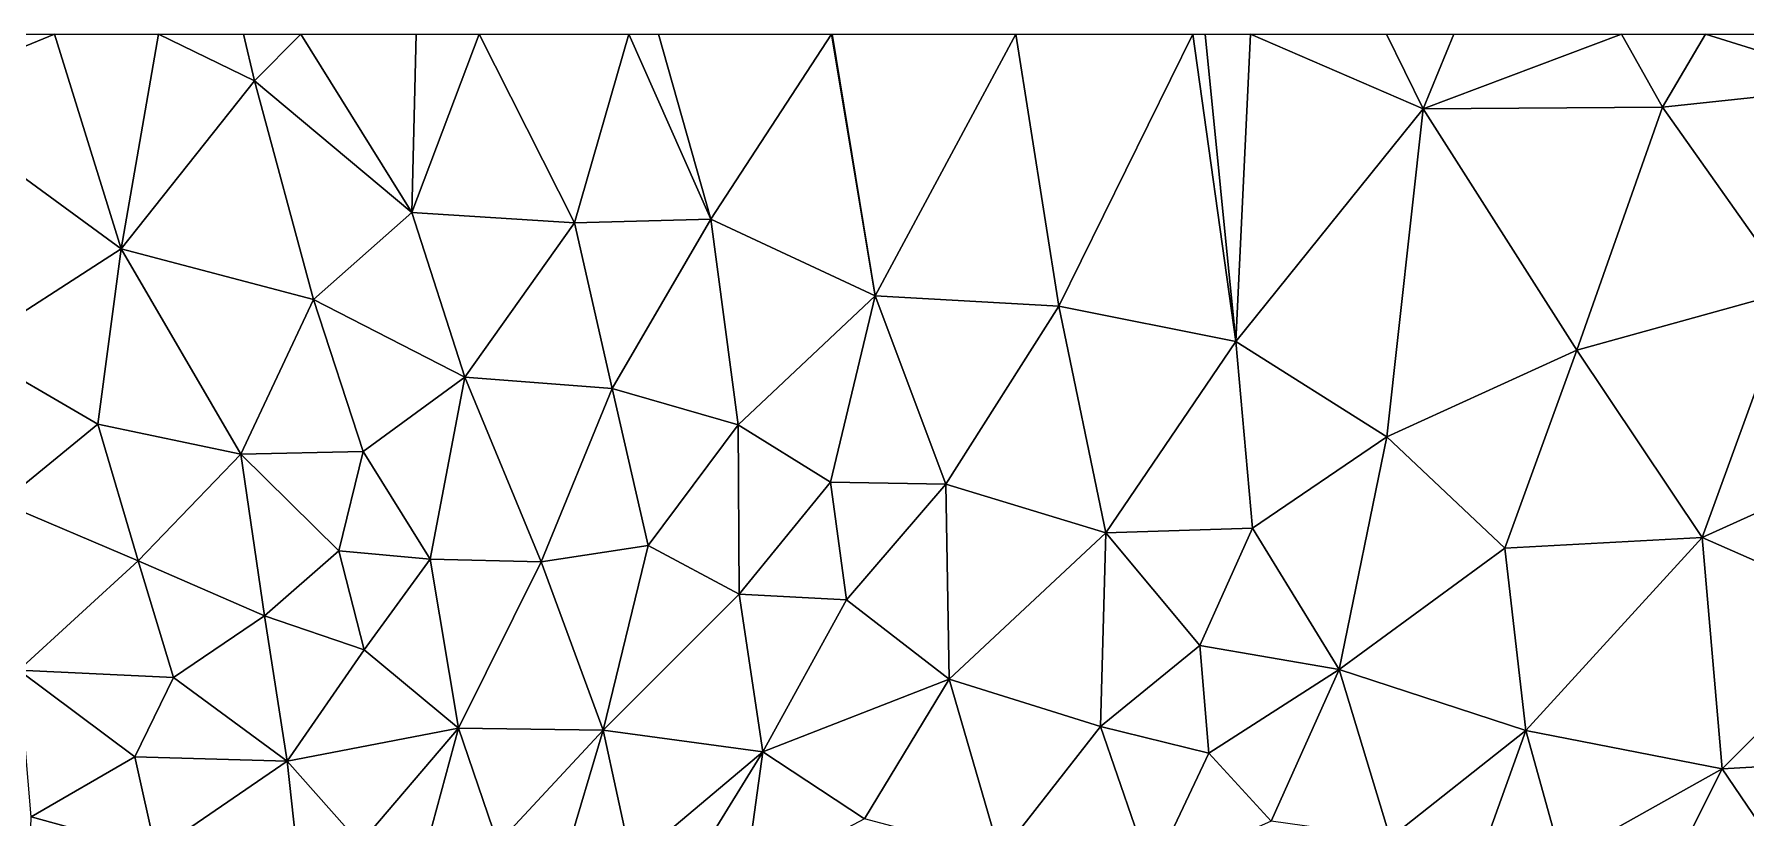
# Model space of a CAD drawing. Extents: x 993 to 3979, y 358 to 2875.
# Drawn here: x 1988 to 3301, y 2274 to 2875 of the extents above; entities that cross this region are included whole.
import ezdxf

# ---------------------------------------------------------------- set-up
doc = ezdxf.new("R2010")
doc.units = 0
doc.header["$MEASUREMENT"] = 0

msp = doc.modelspace()

# ---------------------------------------------------------------- linework, layer by layer
at = {"layer": 'modelTopoOuterCoarse_ts', "color": 42}
for points in [[(1940.5, 2875.1, 2379.3), (2003.6, 2875.1, 2375.1), (1892, 2829.5, 2384.4), (1940.5, 2875.1, 2379.3)], [(2054.8, 2710.5, 2378.6), (1892, 2829.5, 2384.4), (2003.6, 2875.1, 2375.1), (2054.8, 2710.5, 2378.6)], [(2003.6, 2875.1, 2375.1), (2083.4, 2875.1, 2370.7), (2054.8, 2710.5, 2378.6), (2003.6, 2875.1, 2375.1)], [(2083.4, 2875.1, 2370.7), (2156.9, 2839.3, 2367.9), (2054.8, 2710.5, 2378.6), (2083.4, 2875.1, 2370.7)], [(2148.5, 2875.1, 2365.5), (2156.9, 2839.3, 2367.9), (2083.4, 2875.1, 2370.7), (2148.5, 2875.1, 2365.5)], [(2192.6, 2875.1, 2361.2), (2156.9, 2839.3, 2367.9), (2148.5, 2875.1, 2365.5), (2192.6, 2875.1, 2361.2)], [(2277.8, 2738.5, 2357.2), (2156.9, 2839.3, 2367.9), (2192.6, 2875.1, 2361.2), (2277.8, 2738.5, 2357.2)], [(2277.8, 2738.5, 2357.2), (2192.6, 2875.1, 2361.2), (2281.1, 2875.1, 2349.3), (2277.8, 2738.5, 2357.2)], [(2281.1, 2875.1, 2349.3), (2329.4, 2875.1, 2344.1), (2277.8, 2738.5, 2357.2), (2281.1, 2875.1, 2349.3)], [(2402.4, 2730.6, 2344.2), (2277.8, 2738.5, 2357.2), (2329.4, 2875.1, 2344.1), (2402.4, 2730.6, 2344.2)], [(2329.4, 2875.1, 2344.1), (2444.2, 2875.1, 2325.9), (2402.4, 2730.6, 2344.2), (2329.4, 2875.1, 2344.1)], [(2507.2, 2733.2, 2330.6), (2402.4, 2730.6, 2344.2), (2444.2, 2875.1, 2325.9), (2507.2, 2733.2, 2330.6)], [(2507.2, 2733.2, 2330.6), (2444.2, 2875.1, 2325.9), (2466.9, 2875.1, 2323), (2507.2, 2733.2, 2330.6)], [(2466.9, 2875.1, 2323), (2599.6, 2875.1, 2293.4), (2507.2, 2733.2, 2330.6), (2466.9, 2875.1, 2323)], [(2507.2, 2733.2, 2330.6), (2599.6, 2875.1, 2293.4), (2633.2, 2674.5, 2288.5), (2507.2, 2733.2, 2330.6)], [(2600.3, 2875.1, 2293.1), (2633.2, 2674.5, 2288.5), (2599.6, 2875.1, 2293.4), (2600.3, 2875.1, 2293.1)], [(2600.3, 2875.1, 2293.1), (2741, 2875.1, 2226.9), (2633.2, 2674.5, 2288.5), (2600.3, 2875.1, 2293.1)], [(2633.2, 2674.5, 2288.5), (2741, 2875.1, 2226.9), (2774.2, 2666.7, 2276.2), (2633.2, 2674.5, 2288.5)], [(2774.2, 2666.7, 2276.2), (2741, 2875.1, 2226.9), (2741, 2875.1, 2226.9), (2774.2, 2666.7, 2276.2)], [(2877, 2875.1, 2157.5), (2774.2, 2666.7, 2276.2), (2741, 2875.1, 2226.9), (2877, 2875.1, 2157.5)], [(2774.2, 2666.7, 2276.2), (2877, 2875.1, 2157.5), (2909.8, 2639.4, 2270.6), (2774.2, 2666.7, 2276.2)], [(2909.8, 2639.4, 2270.6), (2877, 2875.1, 2157.5), (2886.3, 2875.1, 2156.1), (2909.8, 2639.4, 2270.6)], [(2909.8, 2639.4, 2270.6), (2886.3, 2875.1, 2156.1), (2921.1, 2875.1, 2145.5), (2909.8, 2639.4, 2270.6)], [(2909.8, 2639.4, 2270.6), (2921.1, 2875.1, 2145.5), (3053.5, 2817.9, 2134.6), (2909.8, 2639.4, 2270.6)], [(3025.5, 2875.1, 2111.2), (3053.5, 2817.9, 2134.6), (2921.1, 2875.1, 2145.5), (3025.5, 2875.1, 2111.2)], [(3077.1, 2875.1, 2103.6), (3053.5, 2817.9, 2134.6), (3025.5, 2875.1, 2111.2), (3077.1, 2875.1, 2103.6)], [(3077.1, 2875.1, 2103.6), (3205.7, 2875.1, 2108), (3053.5, 2817.9, 2134.6), (3077.1, 2875.1, 2103.6)], [(3237.2, 2819.1, 2140.2), (3053.5, 2817.9, 2134.6), (3205.7, 2875.1, 2108), (3237.2, 2819.1, 2140.2)], [(3270.1, 2875.1, 2104.8), (3237.2, 2819.1, 2140.2), (3205.7, 2875.1, 2108), (3270.1, 2875.1, 2104.8)], [(3270.1, 2875.1, 2104.8), (3395.8, 2836.1, 2119.2), (3237.2, 2819.1, 2140.2), (3270.1, 2875.1, 2104.8)], [(3270.1, 2875.1, 2104.8), (3381.8, 2875.1, 2097), (3395.8, 2836.1, 2119.2), (3270.1, 2875.1, 2104.8)], [(2156.9, 2839.3, 2367.9), (2202.2, 2671.8, 2360.4), (2054.8, 2710.5, 2378.6), (2156.9, 2839.3, 2367.9)], [(2202.2, 2671.8, 2360.4), (2156.9, 2839.3, 2367.9), (2277.8, 2738.5, 2357.2), (2202.2, 2671.8, 2360.4)], [(1892, 2829.5, 2384.4), (2054.8, 2710.5, 2378.6), (1936.7, 2634.4, 2389.5), (1892, 2829.5, 2384.4)], [(3336.8, 2678.7, 2308.5), (3237.2, 2819.1, 2140.2), (3395.8, 2836.1, 2119.2), (3336.8, 2678.7, 2308.5)], [(2909.8, 2639.4, 2270.6), (3053.5, 2817.9, 2134.6), (3025.8, 2566.3, 2395.3), (2909.8, 2639.4, 2270.6)], [(3025.8, 2566.3, 2395.3), (3053.5, 2817.9, 2134.6), (3171.5, 2632.8, 2362.4), (3025.8, 2566.3, 2395.3)], [(3237.2, 2819.1, 2140.2), (3171.5, 2632.8, 2362.4), (3053.5, 2817.9, 2134.6), (3237.2, 2819.1, 2140.2)], [(3171.5, 2632.8, 2362.4), (3237.2, 2819.1, 2140.2), (3336.8, 2678.7, 2308.5), (3171.5, 2632.8, 2362.4)], [(2202.2, 2671.8, 2360.4), (2277.8, 2738.5, 2357.2), (2318.5, 2612.2, 2344.6), (2202.2, 2671.8, 2360.4)], [(2277.8, 2738.5, 2357.2), (2402.4, 2730.6, 2344.2), (2318.5, 2612.2, 2344.6), (2277.8, 2738.5, 2357.2)], [(2431.3, 2603.4, 2326.4), (2402.4, 2730.6, 2344.2), (2507.2, 2733.2, 2330.6), (2431.3, 2603.4, 2326.4)], [(2507.2, 2733.2, 2330.6), (2528.1, 2575.6, 2293.8), (2431.3, 2603.4, 2326.4), (2507.2, 2733.2, 2330.6)], [(2507.2, 2733.2, 2330.6), (2633.2, 2674.5, 2288.5), (2528.1, 2575.6, 2293.8), (2507.2, 2733.2, 2330.6)], [(2431.3, 2603.4, 2326.4), (2318.5, 2612.2, 2344.6), (2402.4, 2730.6, 2344.2), (2431.3, 2603.4, 2326.4)], [(2054.8, 2710.5, 2378.6), (2036.8, 2576, 2373.6), (1936.7, 2634.4, 2389.5), (2054.8, 2710.5, 2378.6)], [(2054.8, 2710.5, 2378.6), (2146.6, 2553.1, 2349.3), (2036.8, 2576, 2373.6), (2054.8, 2710.5, 2378.6)], [(2202.2, 2671.8, 2360.4), (2146.6, 2553.1, 2349.3), (2054.8, 2710.5, 2378.6), (2202.2, 2671.8, 2360.4)], [(3267.6, 2489.2, 2608.7), (3171.5, 2632.8, 2362.4), (3336.8, 2678.7, 2308.5), (3267.6, 2489.2, 2608.7)], [(3267.6, 2489.2, 2608.7), (3336.8, 2678.7, 2308.5), (3443.1, 2568.5, 2479.8), (3267.6, 2489.2, 2608.7)], [(2146.6, 2553.1, 2349.3), (2202.2, 2671.8, 2360.4), (2240.4, 2555.1, 2331.5), (2146.6, 2553.1, 2349.3)], [(2318.5, 2612.2, 2344.6), (2240.4, 2555.1, 2331.5), (2202.2, 2671.8, 2360.4), (2318.5, 2612.2, 2344.6)], [(2633.2, 2674.5, 2288.5), (2598.8, 2531.6, 2290.6), (2528.1, 2575.6, 2293.8), (2633.2, 2674.5, 2288.5)], [(2598.8, 2531.6, 2290.6), (2633.2, 2674.5, 2288.5), (2687.3, 2530.1, 2358.5), (2598.8, 2531.6, 2290.6)], [(2774.2, 2666.7, 2276.2), (2687.3, 2530.1, 2358.5), (2633.2, 2674.5, 2288.5), (2774.2, 2666.7, 2276.2)], [(2687.3, 2530.1, 2358.5), (2774.2, 2666.7, 2276.2), (2810.2, 2492.9, 2435.3), (2687.3, 2530.1, 2358.5)], [(2909.8, 2639.4, 2270.6), (2810.2, 2492.9, 2435.3), (2774.2, 2666.7, 2276.2), (2909.8, 2639.4, 2270.6)], [(2810.2, 2492.9, 2435.3), (2909.8, 2639.4, 2270.6), (2922.7, 2496.3, 2451.3), (2810.2, 2492.9, 2435.3)], [(2909.8, 2639.4, 2270.6), (3025.8, 2566.3, 2395.3), (2922.7, 2496.3, 2451.3), (2909.8, 2639.4, 2270.6)], [(1936.7, 2634.4, 2389.5), (2036.8, 2576, 2373.6), (1963.1, 2515.9, 2381.2), (1936.7, 2634.4, 2389.5)], [(3116.2, 2481, 2572.4), (3025.8, 2566.3, 2395.3), (3171.5, 2632.8, 2362.4), (3116.2, 2481, 2572.4)], [(3116.2, 2481, 2572.4), (3171.5, 2632.8, 2362.4), (3267.6, 2489.2, 2608.7), (3116.2, 2481, 2572.4)], [(2318.5, 2612.2, 2344.6), (2291.7, 2472.7, 2283.2), (2240.4, 2555.1, 2331.5), (2318.5, 2612.2, 2344.6)], [(2318.5, 2612.2, 2344.6), (2377, 2470.6, 2288), (2291.7, 2472.7, 2283.2), (2318.5, 2612.2, 2344.6)], [(2377, 2470.6, 2288), (2318.5, 2612.2, 2344.6), (2431.3, 2603.4, 2326.4), (2377, 2470.6, 2288)], [(2431.3, 2603.4, 2326.4), (2459.1, 2483, 2287.1), (2377, 2470.6, 2288), (2431.3, 2603.4, 2326.4)], [(2431.3, 2603.4, 2326.4), (2528.1, 2575.6, 2293.8), (2459.1, 2483, 2287.1), (2431.3, 2603.4, 2326.4)], [(2036.8, 2576, 2373.6), (2067.7, 2471.4, 2353.2), (1963.1, 2515.9, 2381.2), (2036.8, 2576, 2373.6)], [(2067.7, 2471.4, 2353.2), (2036.8, 2576, 2373.6), (2146.6, 2553.1, 2349.3), (2067.7, 2471.4, 2353.2)], [(2528.1, 2575.6, 2293.8), (2528.8, 2445.8, 2310.8), (2459.1, 2483, 2287.1), (2528.1, 2575.6, 2293.8)], [(2598.8, 2531.6, 2290.6), (2528.8, 2445.8, 2310.8), (2528.1, 2575.6, 2293.8), (2598.8, 2531.6, 2290.6)], [(3025.8, 2566.3, 2395.3), (2989.1, 2388, 2601.3), (2922.7, 2496.3, 2451.3), (3025.8, 2566.3, 2395.3)], [(2989.1, 2388, 2601.3), (3025.8, 2566.3, 2395.3), (3116.2, 2481, 2572.4), (2989.1, 2388, 2601.3)], [(3401.3, 2430.4, 2682.6), (3267.6, 2489.2, 2608.7), (3443.1, 2568.5, 2479.8), (3401.3, 2430.4, 2682.6)], [(2164.8, 2429.2, 2314.2), (2067.7, 2471.4, 2353.2), (2146.6, 2553.1, 2349.3), (2164.8, 2429.2, 2314.2)], [(2221.8, 2479, 2309), (2146.6, 2553.1, 2349.3), (2240.4, 2555.1, 2331.5), (2221.8, 2479, 2309)], [(2146.6, 2553.1, 2349.3), (2221.8, 2479, 2309), (2164.8, 2429.2, 2314.2), (2146.6, 2553.1, 2349.3)], [(2240.4, 2555.1, 2331.5), (2291.7, 2472.7, 2283.2), (2221.8, 2479, 2309), (2240.4, 2555.1, 2331.5)], [(2598.8, 2531.6, 2290.6), (2611.3, 2441.5, 2378.3), (2528.8, 2445.8, 2310.8), (2598.8, 2531.6, 2290.6)], [(2611.3, 2441.5, 2378.3), (2598.8, 2531.6, 2290.6), (2687.3, 2530.1, 2358.5), (2611.3, 2441.5, 2378.3)], [(2689.9, 2380.6, 2512.3), (2611.3, 2441.5, 2378.3), (2687.3, 2530.1, 2358.5), (2689.9, 2380.6, 2512.3)], [(2689.9, 2380.6, 2512.3), (2687.3, 2530.1, 2358.5), (2810.2, 2492.9, 2435.3), (2689.9, 2380.6, 2512.3)], [(1976.1, 2387.4, 2364.6), (1963.1, 2515.9, 2381.2), (2067.7, 2471.4, 2353.2), (1976.1, 2387.4, 2364.6)], [(2882.2, 2406.4, 2540.7), (2810.2, 2492.9, 2435.3), (2922.7, 2496.3, 2451.3), (2882.2, 2406.4, 2540.7)], [(2922.7, 2496.3, 2451.3), (2989.1, 2388, 2601.3), (2882.2, 2406.4, 2540.7), (2922.7, 2496.3, 2451.3)], [(2377, 2470.6, 2288), (2459.1, 2483, 2287.1), (2424.4, 2341.4, 2321.9), (2377, 2470.6, 2288)], [(2528.8, 2445.8, 2310.8), (2424.4, 2341.4, 2321.9), (2459.1, 2483, 2287.1), (2528.8, 2445.8, 2310.8)], [(2806.1, 2344.4, 2580.4), (2689.9, 2380.6, 2512.3), (2810.2, 2492.9, 2435.3), (2806.1, 2344.4, 2580.4)], [(2810.2, 2492.9, 2435.3), (2882.2, 2406.4, 2540.7), (2806.1, 2344.4, 2580.4), (2810.2, 2492.9, 2435.3)], [(3132.4, 2341.2, 2718.6), (3116.2, 2481, 2572.4), (3267.6, 2489.2, 2608.7), (3132.4, 2341.2, 2718.6)], [(3283.1, 2311.9, 2804.8), (3132.4, 2341.2, 2718.6), (3267.6, 2489.2, 2608.7), (3283.1, 2311.9, 2804.8)], [(3283.1, 2311.9, 2804.8), (3267.6, 2489.2, 2608.7), (3401.3, 2430.4, 2682.6), (3283.1, 2311.9, 2804.8)], [(1976.1, 2387.4, 2364.6), (2067.7, 2471.4, 2353.2), (2094.9, 2381.8, 2325.5), (1976.1, 2387.4, 2364.6)], [(2094.9, 2381.8, 2325.5), (2067.7, 2471.4, 2353.2), (2164.8, 2429.2, 2314.2), (2094.9, 2381.8, 2325.5)], [(2221.8, 2479, 2309), (2241.1, 2403.1, 2273.6), (2164.8, 2429.2, 2314.2), (2221.8, 2479, 2309)], [(2291.7, 2472.7, 2283.2), (2241.1, 2403.1, 2273.6), (2221.8, 2479, 2309), (2291.7, 2472.7, 2283.2)], [(2291.7, 2472.7, 2283.2), (2313.5, 2342.9, 2272.7), (2241.1, 2403.1, 2273.6), (2291.7, 2472.7, 2283.2)], [(2291.7, 2472.7, 2283.2), (2377, 2470.6, 2288), (2313.5, 2342.9, 2272.7), (2291.7, 2472.7, 2283.2)], [(2377, 2470.6, 2288), (2424.4, 2341.4, 2321.9), (2313.5, 2342.9, 2272.7), (2377, 2470.6, 2288)], [(2989.1, 2388, 2601.3), (3116.2, 2481, 2572.4), (3132.4, 2341.2, 2718.6), (2989.1, 2388, 2601.3)], [(2528.8, 2445.8, 2310.8), (2547, 2324.9, 2425.8), (2424.4, 2341.4, 2321.9), (2528.8, 2445.8, 2310.8)], [(2528.8, 2445.8, 2310.8), (2611.3, 2441.5, 2378.3), (2547, 2324.9, 2425.8), (2528.8, 2445.8, 2310.8)], [(2164.8, 2429.2, 2314.2), (2182.1, 2317.6, 2278), (2094.9, 2381.8, 2325.5), (2164.8, 2429.2, 2314.2)], [(2241.1, 2403.1, 2273.6), (2182.1, 2317.6, 2278), (2164.8, 2429.2, 2314.2), (2241.1, 2403.1, 2273.6)], [(2611.3, 2441.5, 2378.3), (2689.9, 2380.6, 2512.3), (2547, 2324.9, 2425.8), (2611.3, 2441.5, 2378.3)], [(3465.3, 2322.1, 2805), (3283.1, 2311.9, 2804.8), (3401.3, 2430.4, 2682.6), (3465.3, 2322.1, 2805)], [(2241.1, 2403.1, 2273.6), (2313.5, 2342.9, 2272.7), (2182.1, 2317.6, 2278), (2241.1, 2403.1, 2273.6)], [(2806.1, 2344.4, 2580.4), (2882.2, 2406.4, 2540.7), (2889.2, 2323.8, 2620.4), (2806.1, 2344.4, 2580.4)], [(2889.2, 2323.8, 2620.4), (2882.2, 2406.4, 2540.7), (2989.1, 2388, 2601.3), (2889.2, 2323.8, 2620.4)], [(1985.7, 2275.1, 2332.7), (1976.1, 2387.4, 2364.6), (2065.3, 2321.1, 2325.4), (1985.7, 2275.1, 2332.7)], [(2065.3, 2321.1, 2325.4), (1976.1, 2387.4, 2364.6), (2094.9, 2381.8, 2325.5), (2065.3, 2321.1, 2325.4)], [(2094.9, 2381.8, 2325.5), (2182.1, 2317.6, 2278), (2065.3, 2321.1, 2325.4), (2094.9, 2381.8, 2325.5)], [(2547, 2324.9, 2425.8), (2689.9, 2380.6, 2512.3), (2625.1, 2273.5, 2550.2), (2547, 2324.9, 2425.8)], [(2729.2, 2245.9, 2627.9), (2625.1, 2273.5, 2550.2), (2689.9, 2380.6, 2512.3), (2729.2, 2245.9, 2627.9)], [(2806.1, 2344.4, 2580.4), (2729.2, 2245.9, 2627.9), (2689.9, 2380.6, 2512.3), (2806.1, 2344.4, 2580.4)], [(2989.1, 2388, 2601.3), (2936.9, 2271.7, 2677.1), (2889.2, 2323.8, 2620.4), (2989.1, 2388, 2601.3)], [(3028.2, 2258.9, 2710.6), (2936.9, 2271.7, 2677.1), (2989.1, 2388, 2601.3), (3028.2, 2258.9, 2710.6)], [(3028.2, 2258.9, 2710.6), (2989.1, 2388, 2601.3), (3132.4, 2341.2, 2718.6), (3028.2, 2258.9, 2710.6)], [(2238.2, 2254.5, 2266), (2182.1, 2317.6, 2278), (2313.5, 2342.9, 2272.7), (2238.2, 2254.5, 2266)], [(2290.2, 2257.2, 2294.6), (2238.2, 2254.5, 2266), (2313.5, 2342.9, 2272.7), (2290.2, 2257.2, 2294.6)], [(2313.5, 2342.9, 2272.7), (2343.8, 2254.5, 2336.2), (2290.2, 2257.2, 2294.6), (2313.5, 2342.9, 2272.7)], [(2424.4, 2341.4, 2321.9), (2343.8, 2254.5, 2336.2), (2313.5, 2342.9, 2272.7), (2424.4, 2341.4, 2321.9)], [(2424.4, 2341.4, 2321.9), (2396.7, 2248, 2372.1), (2343.8, 2254.5, 2336.2), (2424.4, 2341.4, 2321.9)], [(2446.5, 2240.2, 2408), (2396.7, 2248, 2372.1), (2424.4, 2341.4, 2321.9), (2446.5, 2240.2, 2408)], [(2446.5, 2240.2, 2408), (2424.4, 2341.4, 2321.9), (2547, 2324.9, 2425.8), (2446.5, 2240.2, 2408)], [(2729.2, 2245.9, 2627.9), (2806.1, 2344.4, 2580.4), (2845.3, 2230.7, 2667.3), (2729.2, 2245.9, 2627.9)], [(2845.3, 2230.7, 2667.3), (2806.1, 2344.4, 2580.4), (2889.2, 2323.8, 2620.4), (2845.3, 2230.7, 2667.3)], [(3132.4, 2341.2, 2718.6), (3098.2, 2245.8, 2745.8), (3028.2, 2258.9, 2710.6), (3132.4, 2341.2, 2718.6)], [(3132.4, 2341.2, 2718.6), (3159.6, 2242.9, 2782.3), (3098.2, 2245.8, 2745.8), (3132.4, 2341.2, 2718.6)], [(3132.4, 2341.2, 2718.6), (3283.1, 2311.9, 2804.8), (3159.6, 2242.9, 2782.3), (3132.4, 2341.2, 2718.6)], [(2490.8, 2233.5, 2452.8), (2446.5, 2240.2, 2408), (2547, 2324.9, 2425.8), (2490.8, 2233.5, 2452.8)], [(2547, 2324.9, 2425.8), (2533.2, 2224.8, 2491.1), (2490.8, 2233.5, 2452.8), (2547, 2324.9, 2425.8)], [(2533.2, 2224.8, 2491.1), (2547, 2324.9, 2425.8), (2625.1, 2273.5, 2550.2), (2533.2, 2224.8, 2491.1)], [(2081.3, 2248.8, 2291.2), (1985.7, 2275.1, 2332.7), (2065.3, 2321.1, 2325.4), (2081.3, 2248.8, 2291.2)], [(2081.3, 2248.8, 2291.2), (2065.3, 2321.1, 2325.4), (2182.1, 2317.6, 2278), (2081.3, 2248.8, 2291.2)], [(2190.2, 2242.8, 2250.3), (2081.3, 2248.8, 2291.2), (2182.1, 2317.6, 2278), (2190.2, 2242.8, 2250.3)], [(2182.1, 2317.6, 2278), (2238.2, 2254.5, 2266), (2190.2, 2242.8, 2250.3), (2182.1, 2317.6, 2278)], [(2845.3, 2230.7, 2667.3), (2889.2, 2323.8, 2620.4), (2936.9, 2271.7, 2677.1), (2845.3, 2230.7, 2667.3)], [(3159.6, 2242.9, 2782.3), (3283.1, 2311.9, 2804.8), (3216.3, 2179.2, 2795.2), (3159.6, 2242.9, 2782.3)], [(3283.1, 2311.9, 2804.8), (3358.7, 2200.4, 2801.2), (3216.3, 2179.2, 2795.2), (3283.1, 2311.9, 2804.8)], [(3465.3, 2322.1, 2805), (3358.7, 2200.4, 2801.2), (3283.1, 2311.9, 2804.8), (3465.3, 2322.1, 2805)], [(1985.7, 2275.1, 2332.7), (2081.3, 2248.8, 2291.2), (1982.6, 2173.5, 2280.9), (1985.7, 2275.1, 2332.7)]]:
    msp.add_3dface(points, dxfattribs=at)

doc.saveas('drawing.dxf')
